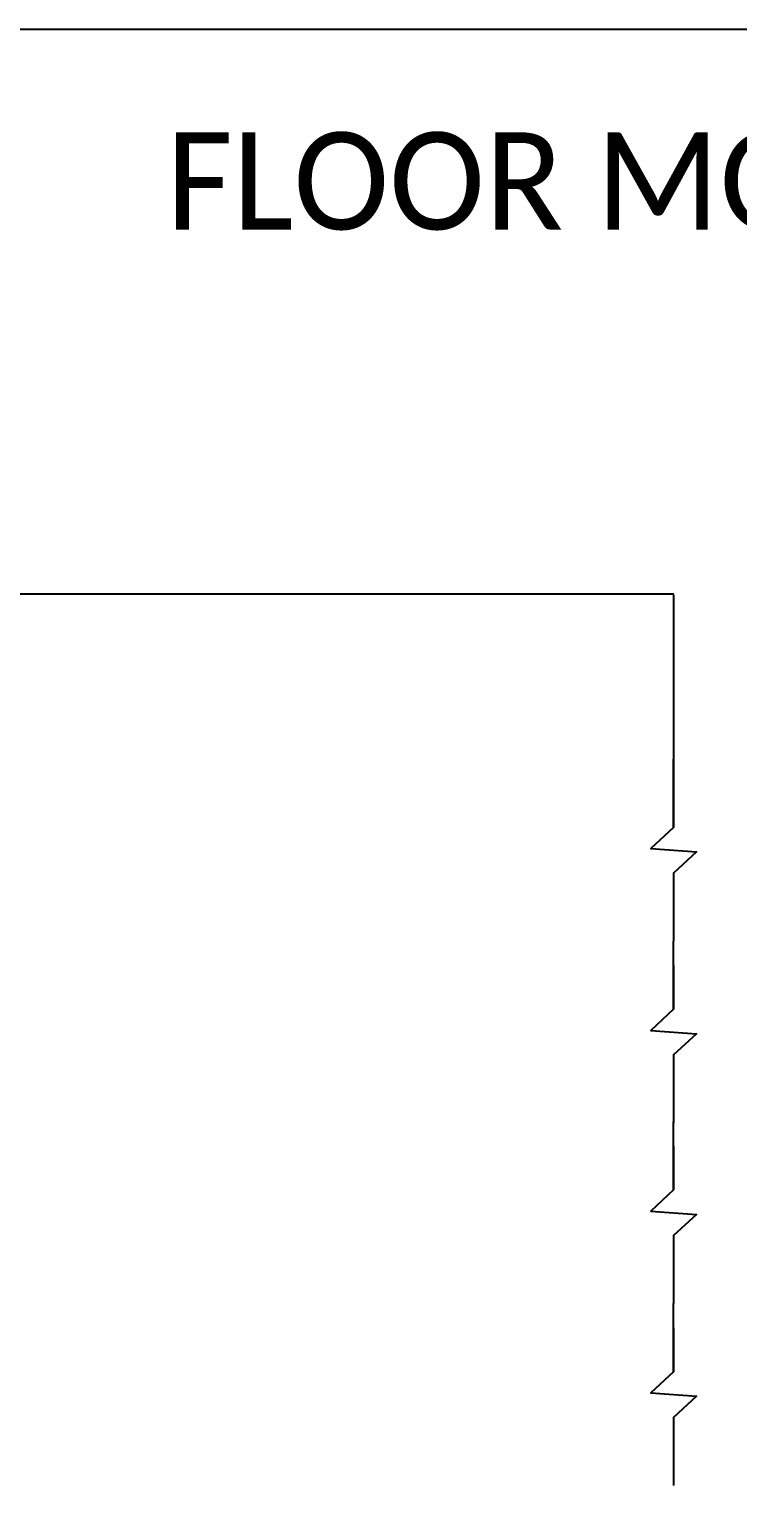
# Model space of a CAD drawing. Header units: millimetres. Extents: x 6781 to 13993, y -7973 to 4183.
# Drawn here: x 9330 to 10060, y -5267 to -3770 of the extents above; entities that cross this region are included whole.
import ezdxf
from ezdxf.enums import TextEntityAlignment as Align

# ---------------------------------------------------------------- set-up
doc = ezdxf.new("R2010")
doc.units = ezdxf.units.MM
doc.header["$LTSCALE"] = 307.34
doc.layers.get('0').update_dxf_attribs({"linetype": 'CONTINUOUS'})
doc.styles.get("Standard").update_dxf_attribs({"font": 'calibri.ttf'})

msp = doc.modelspace()

# ---------------------------------------------------------------- linework, layer by layer
at = {"color": 0, "linetype": 'Continuous'}
for p, q in [((6780.95812, -3769.66254), (13992.87849, -3769.66254)), ((6891.81696, -4350.39485), (9993.70372, -4350.39485))]:
    msp.add_line(p, q, dxfattribs=at)
for p, q in [((9993.55502, -4351.39485), (9993.55502, -4521.86464)), ((9993.55502, -4351.39485), (9993.55502, -4590.6867)), ((9993.55502, -4590.6867), (9993.55502, -4520.6867)), ((9993.55502, -4590.6867), (9993.55502, -4520.6867)), ((9993.55502, -4637.6867), (9993.55502, -4707.6867)), ((9993.55502, -4637.6867), (9993.55502, -4707.6867)), ((9993.55502, -4777.6867), (9993.55502, -4707.6867)), ((9993.55502, -4777.6867), (9993.55502, -4707.6867)), ((9993.55502, -4824.6867), (9993.55502, -4894.6867)), ((9993.55502, -4824.6867), (9993.55502, -4894.6867)), ((9993.55502, -4963.50875), (9993.55502, -4893.50875)), ((9993.55502, -4963.50875), (9993.55502, -4893.50875)), ((9993.55502, -5010.50875), (9993.55502, -5080.50875)), ((9993.55502, -5010.50875), (9993.55502, -5080.50875)), ((9993.55502, -5150.50875), (9993.55502, -5080.50875)), ((9993.55502, -5150.50875), (9993.55502, -5080.50875)), ((9993.55502, -5197.50875), (9993.55502, -5267.50875)), ((9993.55502, -5197.50875), (9993.55502, -5267.50875))]:
    msp.add_line(p, q)
for points in [[(9993.55502, -4396.79025), (9993.55502, -4520.6867)], [(9993.55502, -4396.79025), (9993.55502, -4520.6867)], [(9993.55502, -4545.69401), (9993.55502, -4590.6867), (9970.06842, -4612.46321), (10017.04161, -4615.91019), (9993.55502, -4637.6867), (9993.55502, -4706.50875)], [(9993.55502, -4545.69401), (9993.55502, -4590.6867), (9970.06842, -4612.46321), (10017.04161, -4615.91019), (9993.55502, -4637.6867), (9993.55502, -4706.50875)], [(9993.55502, -4732.69401), (9993.55502, -4777.6867), (9970.06842, -4799.46321), (10017.04161, -4802.91019), (9993.55502, -4824.6867), (9993.55502, -4893.50875)], [(9993.55502, -4732.69401), (9993.55502, -4777.6867), (9970.06842, -4799.46321), (10017.04161, -4802.91019), (9993.55502, -4824.6867), (9993.55502, -4893.50875)], [(9993.55502, -4918.51607), (9993.55502, -4963.50875), (9970.06842, -4985.28526), (10017.04161, -4988.73224), (9993.55502, -5010.50875), (9993.55502, -5079.33081)], [(9993.55502, -4918.51607), (9993.55502, -4963.50875), (9970.06842, -4985.28526), (10017.04161, -4988.73224), (9993.55502, -5010.50875), (9993.55502, -5079.33081)], [(9993.55502, -5105.51607), (9993.55502, -5150.50875), (9970.06842, -5172.28526), (10017.04161, -5175.73224), (9993.55502, -5197.50875), (9993.55502, -5266.33081)], [(9993.55502, -5105.51607), (9993.55502, -5150.50875), (9970.06842, -5172.28526), (10017.04161, -5175.73224), (9993.55502, -5197.50875), (9993.55502, -5266.33081)]]:
    msp.add_lwpolyline(points)

# ---------------------------------------------------------------- texts
at = {"color": 0, "linetype": 'Continuous', "width": 0.944087}
msp.add_text('FLOOR MOUNTED 450 CMH', height=100, dxfattribs=at).set_placement((9471.5757, -3975.76186), (11159.96604, -3975.76186), align=Align.FIT)

doc.saveas('drawing.dxf')
